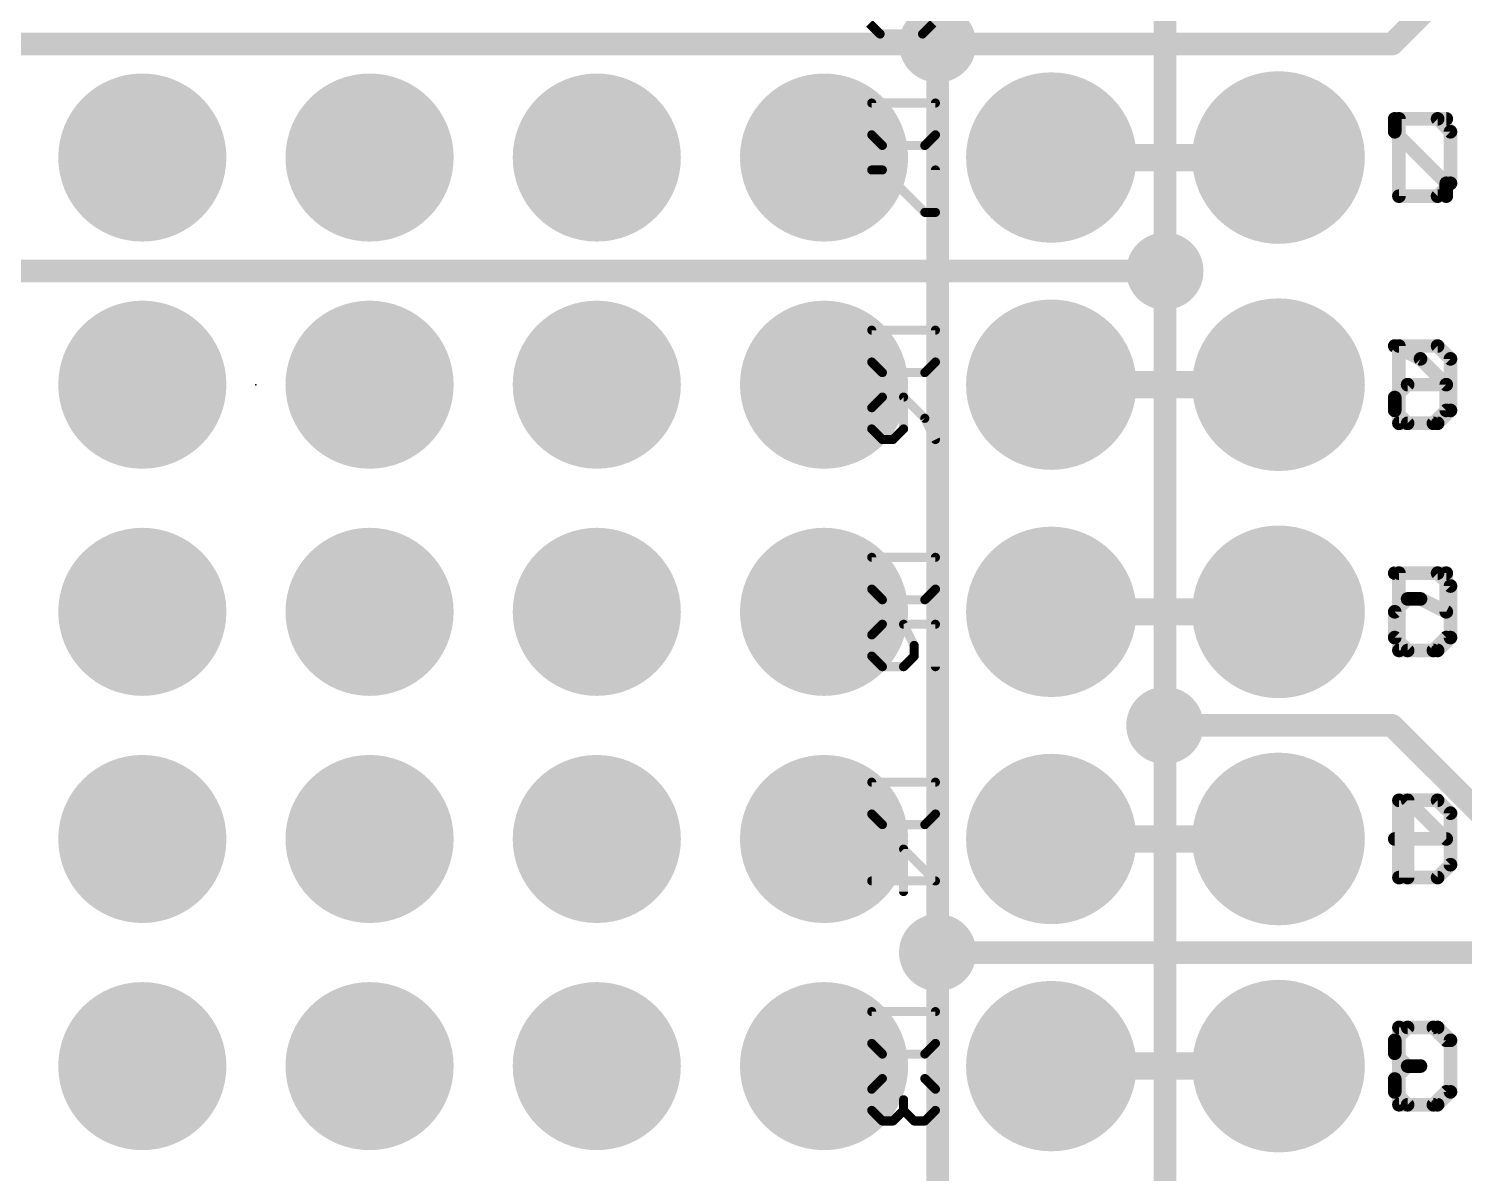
# Model space of a CAD drawing. Extents: x -32 to 75, y -23 to 37.
# Drawn here: x 19.05 to 35.1, y 10.23 to 23.03 of the extents above; entities that cross this region are included whole.
import ezdxf

# ---------------------------------------------------------------- set-up
doc = ezdxf.new("R2010")
doc.units = 0
for name, color, linetype in [('1', 12, 'CONTINUOUS'), ('16', 132, 'CONTINUOUS'), ('17', 110, 'CONTINUOUS'), ('18', 110, 'CONTINUOUS'), ('21', 41, 'CONTINUOUS'), ('22', 40, 'CONTINUOUS'), ('23', 53, 'CONTINUOUS'), ('51', 53, 'CONTINUOUS')]:
    doc.layers.add(name, color=color, linetype=linetype)

# ---------------------------------------------------------------- blocks, each defined once
blk = doc.blocks.new('ROUNDP')
at = {"const_width": 0.5}
blk.add_lwpolyline([(0, -0.25, 1), (0, 0.25, 1), (0, -0.25)], format="xyb", dxfattribs=at)
blk = doc.blocks.new('RECT')
blk.add_solid([(-0.5, -0.5), (0.5, -0.5), (-0.5, 0.5), (0.5, 0.5)])
blk = doc.blocks.new('ROUNDV')
at = {"const_width": 0.5}
blk.add_lwpolyline([(0, -0.25, 1), (0, 0.25, 1), (0, -0.25)], format="xyb", dxfattribs=at)

msp = doc.modelspace()

# ---------------------------------------------------------------- linework, layer by layer
at = {"layer": '1'}
for points, const_width in [([(36.06, 24.63), (34.29, 22.86)], 0.254), ([(29.21, 22.86), (8.14, 22.86)], 0.254), ([(34.29, 22.86), (29.21, 22.86)], 0.254), ([(30.48, 21.59), (33.02, 21.59)], 0.3048), ([(30.48, 21.59), (33.02, 21.59)], 0.3048), ([(7.62, 20.32), (31.75, 20.32)], 0.254), ([(30.48, 19.05), (33.02, 19.05)], 0.3048), ([(30.48, 19.05), (33.02, 19.05)], 0.3048), ([(30.48, 16.51), (33.02, 16.51)], 0.3048), ([(30.48, 16.51), (33.02, 16.51)], 0.3048), ([(34.29, 15.24), (31.75, 15.24)], 0.254), ([(36.6, 12.93), (34.29, 15.24)], 0.254), ([(30.48, 13.97), (33.02, 13.97)], 0.3048), ([(30.48, 13.97), (33.02, 13.97)], 0.3048), ([(35.56, 12.7), (29.21, 12.7)], 0.254), ([(30.48, 11.43), (33.02, 11.43)], 0.3048), ([(30.48, 11.43), (33.02, 11.43)], 0.3048)]:
    msp.add_lwpolyline(points, dxfattribs=dict(at, const_width=const_width))
for points, const_width in [([(29.21, 22.9235, 1), (29.21, 22.7965)], 0.127), ([(29.21, 22.7965, 1), (29.21, 22.9235)], 0.127), ([(34.2451, 22.9049, 1), (34.3349, 22.8151)], 0.127), ([(34.29, 22.7965, 1), (34.29, 22.9235)], 0.127), ([(30.48, 21.6662, 1), (30.48, 21.5138)], 0.1524), ([(30.48, 21.6662, 1), (30.48, 21.5138)], 0.1524), ([(33.02, 21.5138, 1), (33.02, 21.6662)], 0.1524), ([(33.02, 21.5138, 1), (33.02, 21.6662)], 0.1524), ([(31.75, 20.2565, 1), (31.75, 20.3835)], 0.127), ([(30.48, 19.1262, 1), (30.48, 18.9738)], 0.1524), ([(30.48, 19.1262, 1), (30.48, 18.9738)], 0.1524), ([(33.02, 18.9738, 1), (33.02, 19.1262)], 0.1524), ([(33.02, 18.9738, 1), (33.02, 19.1262)], 0.1524), ([(30.48, 16.5862, 1), (30.48, 16.4338)], 0.1524), ([(30.48, 16.5862, 1), (30.48, 16.4338)], 0.1524), ([(33.02, 16.4338, 1), (33.02, 16.5862)], 0.1524), ([(33.02, 16.4338, 1), (33.02, 16.5862)], 0.1524), ([(31.75, 15.3035, 1), (31.75, 15.1765)], 0.127), ([(34.3349, 15.2849, 1), (34.2451, 15.1951)], 0.127), ([(34.29, 15.1765, 1), (34.29, 15.3035)], 0.127), ([(30.48, 14.0462, 1), (30.48, 13.8938)], 0.1524), ([(30.48, 14.0462, 1), (30.48, 13.8938)], 0.1524), ([(33.02, 13.8938, 1), (33.02, 14.0462)], 0.1524), ([(33.02, 13.8938, 1), (33.02, 14.0462)], 0.1524), ([(29.21, 12.7635, 1), (29.21, 12.6365)], 0.127), ([(30.48, 11.5062, 1), (30.48, 11.3538)], 0.1524), ([(30.48, 11.5062, 1), (30.48, 11.3538)], 0.1524), ([(33.02, 11.3538, 1), (33.02, 11.5062)], 0.1524), ([(33.02, 11.3538, 1), (33.02, 11.5062)], 0.1524)]:
    msp.add_lwpolyline(points, format="xyb", dxfattribs=dict(at, const_width=const_width))
at = {"layer": '16'}
for points, const_width in [([(29.21, 31.75), (29.21, 22.86)], 0.2032), ([(31.75, 20.32), (31.75, 25.4)], 0.254), ([(29.21, 22.86), (29.21, 12.7)], 0.2032), ([(31.75, 15.24), (31.75, 20.32)], 0.2032), ([(31.75, 6.35), (31.75, 15.24)], 0.2032), ([(29.21, 12.7), (29.21, 5.08)], 0.2032)]:
    msp.add_lwpolyline(points, dxfattribs=dict(at, const_width=const_width))
for points, const_width in [([(29.2608, 22.86, 1), (29.1592, 22.86)], 0.1016), ([(29.1592, 22.86, 1), (29.2608, 22.86)], 0.1016), ([(31.6865, 20.32, 1), (31.8135, 20.32)], 0.127), ([(31.8008, 20.32, 1), (31.6992, 20.32)], 0.1016), ([(31.8008, 15.24, 1), (31.6992, 15.24)], 0.1016), ([(31.6992, 15.24, 1), (31.8008, 15.24)], 0.1016), ([(29.2608, 12.7, 1), (29.1592, 12.7)], 0.1016), ([(29.1592, 12.7, 1), (29.2608, 12.7)], 0.1016)]:
    msp.add_lwpolyline(points, format="xyb", dxfattribs=dict(at, const_width=const_width))
at = {"layer": '21'}
for points, const_width in [([(31.75, 35.56), (31.75, 2.54)], 0.2032), ([(29.21, 33.02), (29.21, 2.54)], 0.254), ([(31.75, 2.54), (31.75, 33.02)], 0.254), ([(34.3662, 22.0225), (34.3662, 21.1582)], 0.1524), ([(34.7984, 22.0225), (34.3662, 22.0225)], 0.1524), ([(34.9424, 21.8785), (34.7984, 22.0225)], 0.1524), ([(34.9424, 21.3023), (34.9424, 21.8785)], 0.1524), ([(34.7984, 21.1582), (34.9424, 21.3023)], 0.1524), ([(34.3662, 21.1582), (34.7984, 21.1582)], 0.1524), ([(34.3662, 19.4825), (34.3662, 18.6182)], 0.1524), ([(34.7984, 19.4825), (34.3662, 19.4825)], 0.1524), ([(34.9424, 19.3385), (34.7984, 19.4825)], 0.1524), ([(34.9424, 18.7623), (34.9424, 19.3385)], 0.1524), ([(34.7984, 18.6182), (34.9424, 18.7623)], 0.1524), ([(34.3662, 18.6182), (34.7984, 18.6182)], 0.1524), ([(34.3662, 16.9425), (34.3662, 16.0782)], 0.1524), ([(34.7984, 16.9425), (34.3662, 16.9425)], 0.1524), ([(34.9424, 16.7985), (34.7984, 16.9425)], 0.1524), ([(34.9424, 16.2223), (34.9424, 16.7985)], 0.1524), ([(34.7984, 16.0782), (34.9424, 16.2223)], 0.1524), ([(34.3662, 16.0782), (34.7984, 16.0782)], 0.1524), ([(34.3662, 14.4025), (34.3662, 13.5382)], 0.1524), ([(34.7984, 14.4025), (34.3662, 14.4025)], 0.1524), ([(34.9424, 14.2585), (34.7984, 14.4025)], 0.1524), ([(34.9424, 13.6823), (34.9424, 14.2585)], 0.1524), ([(34.7984, 13.5382), (34.9424, 13.6823)], 0.1524), ([(34.3662, 13.5382), (34.7984, 13.5382)], 0.1524), ([(34.3662, 11.8625), (34.3662, 10.9982)], 0.1524), ([(34.7984, 11.8625), (34.3662, 11.8625)], 0.1524), ([(34.9424, 11.7185), (34.7984, 11.8625)], 0.1524), ([(34.9424, 11.1423), (34.9424, 11.7185)], 0.1524), ([(34.3662, 10.9982), (34.7984, 10.9982)], 0.1524), ([(34.7984, 10.9982), (34.9424, 11.1423)], 0.1524)]:
    msp.add_lwpolyline(points, dxfattribs=dict(at, const_width=const_width))
at = {"layer": '21', "const_width": 0.0762}
for points in [[(34.4043, 22.0225, 1), (34.3281, 22.0225)], [(34.3662, 22.0606, 1), (34.3662, 21.9844)], [(34.8253, 22.0495, 1), (34.7714, 21.9956)], [(34.7984, 21.9844, 1), (34.7984, 22.0606)], [(34.9805, 21.8785, 1), (34.9043, 21.8785)], [(34.9155, 21.8515, 1), (34.9694, 21.9054)], [(34.9694, 21.2753, 1), (34.9155, 21.3292)], [(34.3662, 21.1963, 1), (34.3662, 21.1201)], [(34.3281, 21.1582, 1), (34.4043, 21.1582)], [(34.7714, 21.1851, 1), (34.8253, 21.1313)], [(34.7984, 21.1201, 1), (34.7984, 21.1963)], [(34.9043, 21.3023, 1), (34.9805, 21.3023)], [(34.4043, 19.4825, 1), (34.3281, 19.4825)], [(34.3662, 19.5206, 1), (34.3662, 19.4444)], [(34.8253, 19.5095, 1), (34.7714, 19.4556)], [(34.7984, 19.4444, 1), (34.7984, 19.5206)], [(34.9805, 19.3385, 1), (34.9043, 19.3385)], [(34.9155, 19.3115, 1), (34.9694, 19.3654)], [(34.9043, 18.7623, 1), (34.9805, 18.7623)], [(34.9694, 18.7353, 1), (34.9155, 18.7892)], [(34.3662, 18.6563, 1), (34.3662, 18.5801)], [(34.3281, 18.6182, 1), (34.4043, 18.6182)], [(34.7714, 18.6451, 1), (34.8253, 18.5913)], [(34.7984, 18.5801, 1), (34.7984, 18.6563)], [(34.4043, 16.9425, 1), (34.3281, 16.9425)], [(34.3662, 16.9806, 1), (34.3662, 16.9044)], [(34.8253, 16.9695, 1), (34.7714, 16.9156)], [(34.7984, 16.9044, 1), (34.7984, 16.9806)], [(34.9805, 16.7985, 1), (34.9043, 16.7985)], [(34.9155, 16.7715, 1), (34.9694, 16.8254)], [(34.9043, 16.2223, 1), (34.9805, 16.2223)], [(34.9694, 16.1953, 1), (34.9155, 16.2492)], [(34.3662, 16.1163, 1), (34.3662, 16.0401)], [(34.3281, 16.0782, 1), (34.4043, 16.0782)], [(34.7714, 16.1051, 1), (34.8253, 16.0513)], [(34.7984, 16.0401, 1), (34.7984, 16.1163)], [(34.4043, 14.4025, 1), (34.3281, 14.4025)], [(34.3662, 14.4406, 1), (34.3662, 14.3644)], [(34.8253, 14.4295, 1), (34.7714, 14.3756)], [(34.7984, 14.3644, 1), (34.7984, 14.4406)], [(34.9805, 14.2585, 1), (34.9043, 14.2585)], [(34.9155, 14.2315, 1), (34.9694, 14.2854)], [(34.9043, 13.6823, 1), (34.9805, 13.6823)], [(34.9694, 13.6553, 1), (34.9155, 13.7092)], [(34.3662, 13.5763, 1), (34.3662, 13.5001)], [(34.3281, 13.5382, 1), (34.4043, 13.5382)], [(34.7714, 13.5651, 1), (34.8253, 13.5113)], [(34.7984, 13.5001, 1), (34.7984, 13.5763)], [(34.4043, 11.8625, 1), (34.3281, 11.8625)], [(34.3662, 11.9006, 1), (34.3662, 11.8244)], [(34.8253, 11.8895, 1), (34.7714, 11.8356)], [(34.7984, 11.8244, 1), (34.7984, 11.9006)], [(34.9805, 11.7185, 1), (34.9043, 11.7185)], [(34.9155, 11.6915, 1), (34.9694, 11.7454)], [(34.3662, 11.0363, 1), (34.3662, 10.9601)], [(34.7984, 10.9601, 1), (34.7984, 11.0363)], [(34.9043, 11.1423, 1), (34.9805, 11.1423)], [(34.9694, 11.1153, 1), (34.9155, 11.1692)], [(34.3281, 10.9982, 1), (34.4043, 10.9982)], [(34.7714, 11.0251, 1), (34.8253, 10.9713)]]:
    msp.add_lwpolyline(points, format="xyb", dxfattribs=at)
at = {"layer": '22'}
for points, const_width in [([(31.75, 2.54), (31.75, 33.02)], 0.254), ([(29.21, 31.75), (29.21, 2.54)], 0.254), ([(34.8953, 22.0225), (34.3191, 22.0225)], 0.1524), ([(34.3191, 22.0225), (34.3191, 21.8785)], 0.1524), ([(34.3191, 21.8785), (34.8953, 21.3023)], 0.1524), ([(34.8953, 21.3023), (34.8953, 21.1582)], 0.1524), ([(34.3191, 19.4825), (34.6072, 19.3385)], 0.1524), ([(34.6072, 19.3385), (34.8953, 19.0504)], 0.1524), ([(34.3191, 18.9063), (34.4631, 19.0504)], 0.1524), ([(34.4631, 19.0504), (34.8953, 19.0504)], 0.1524), ([(34.8953, 19.0504), (34.8953, 18.7623)], 0.1524), ([(34.3191, 18.7623), (34.3191, 18.9063)], 0.1524), ([(34.4631, 18.6182), (34.3191, 18.7623)], 0.1524), ([(34.8953, 18.7623), (34.7513, 18.6182)], 0.1524), ([(34.7513, 18.6182), (34.4631, 18.6182)], 0.1524), ([(34.3191, 16.9425), (34.8953, 16.9425)], 0.1524), ([(34.8953, 16.9425), (34.8953, 16.5104)], 0.1524), ([(34.4631, 16.6544), (34.3191, 16.5104)], 0.1524), ([(34.6072, 16.6544), (34.4631, 16.6544)], 0.1524), ([(34.8953, 16.5104), (34.6072, 16.6544)], 0.1524), ([(34.3191, 16.5104), (34.3191, 16.2223)], 0.1524), ([(34.3191, 16.2223), (34.4631, 16.0782)], 0.1524), ([(34.7513, 16.0782), (34.8953, 16.2223)], 0.1524), ([(34.4631, 16.0782), (34.7513, 16.0782)], 0.1524), ([(34.4631, 13.5382), (34.4631, 14.4025)], 0.1524), ([(34.4631, 14.4025), (34.8953, 13.9704)], 0.1524), ([(34.8953, 13.9704), (34.3191, 13.9704)], 0.1524), ([(34.4631, 11.8625), (34.3191, 11.7185)], 0.1524), ([(34.7513, 11.8625), (34.4631, 11.8625)], 0.1524), ([(34.8953, 11.7185), (34.7513, 11.8625)], 0.1524), ([(34.3191, 11.7185), (34.3191, 11.5744)], 0.1524), ([(34.3191, 11.5744), (34.4631, 11.4304)], 0.1524), ([(34.4631, 11.4304), (34.3191, 11.2863)], 0.1524), ([(34.4631, 11.4304), (34.6072, 11.4304)], 0.1524), ([(34.3191, 11.2863), (34.3191, 11.1423)], 0.1524), ([(34.3191, 11.1423), (34.4631, 10.9982)], 0.1524), ([(34.4631, 10.9982), (34.7513, 10.9982)], 0.1524), ([(34.7513, 10.9982), (34.8953, 11.1423)], 0.1524)]:
    msp.add_lwpolyline(points, dxfattribs=dict(at, const_width=const_width))
at = {"layer": '22', "const_width": 0.0762}
for points in [[(34.3191, 22.0606, 1), (34.3191, 21.9844)], [(34.3572, 22.0225, 1), (34.281, 22.0225)], [(34.8953, 21.9844, 1), (34.8953, 22.0606)], [(34.346, 21.9054, 1), (34.2922, 21.8515)], [(34.281, 21.8785, 1), (34.3572, 21.8785)], [(34.9334, 21.3023, 1), (34.8572, 21.3023)], [(34.8684, 21.2753, 1), (34.9223, 21.3292)], [(34.8572, 21.1582, 1), (34.9334, 21.1582)], [(34.3361, 19.5166, 1), (34.3021, 19.4485)], [(34.6341, 19.3654, 1), (34.5803, 19.3115)], [(34.5902, 19.3044, 1), (34.6242, 19.3726)], [(34.4631, 19.0885, 1), (34.4631, 19.0123)], [(34.4901, 19.0234, 1), (34.4362, 19.0773)], [(34.9334, 19.0504, 1), (34.8572, 19.0504)], [(34.8684, 19.0234, 1), (34.9223, 19.0773)], [(34.8953, 19.0123, 1), (34.8953, 19.0885)], [(34.3572, 18.9063, 1), (34.281, 18.9063)], [(34.2922, 18.9333, 1), (34.346, 18.8794)], [(34.346, 18.7892, 1), (34.2922, 18.7353)], [(34.281, 18.7623, 1), (34.3572, 18.7623)], [(34.8572, 18.7623, 1), (34.9334, 18.7623)], [(34.9223, 18.7353, 1), (34.8684, 18.7892)], [(34.4631, 18.6563, 1), (34.4631, 18.5801)], [(34.4362, 18.5913, 1), (34.4901, 18.6451)], [(34.7243, 18.6451, 1), (34.7782, 18.5913)], [(34.7513, 18.5801, 1), (34.7513, 18.6563)], [(34.3191, 16.9806, 1), (34.3191, 16.9044)], [(34.9334, 16.9425, 1), (34.8572, 16.9425)], [(34.8953, 16.9044, 1), (34.8953, 16.9806)], [(34.4631, 16.6925, 1), (34.4631, 16.6163)], [(34.4901, 16.6275, 1), (34.4362, 16.6814)], [(34.6242, 16.6885, 1), (34.5902, 16.6203)], [(34.6072, 16.6163, 1), (34.6072, 16.6925)], [(34.3572, 16.5104, 1), (34.281, 16.5104)], [(34.2922, 16.5373, 1), (34.346, 16.4834)], [(34.8572, 16.5104, 1), (34.9334, 16.5104)], [(34.8783, 16.4763, 1), (34.9124, 16.5444)], [(34.346, 16.2492, 1), (34.2922, 16.1953)], [(34.281, 16.2223, 1), (34.3572, 16.2223)], [(34.9223, 16.1953, 1), (34.8684, 16.2492)], [(34.4631, 16.1163, 1), (34.4631, 16.0401)], [(34.4362, 16.0513, 1), (34.4901, 16.1051)], [(34.7243, 16.1051, 1), (34.7782, 16.0513)], [(34.7513, 16.0401, 1), (34.7513, 16.1163)], [(34.4901, 14.4295, 1), (34.4362, 14.3756)], [(34.5012, 14.4025, 1), (34.425, 14.4025)], [(34.3191, 14.0085, 1), (34.3191, 13.9323)], [(34.8684, 13.9434, 1), (34.9223, 13.9973)], [(34.8953, 13.9323, 1), (34.8953, 14.0085)], [(34.425, 13.5382, 1), (34.5012, 13.5382)], [(34.4631, 11.9006, 1), (34.4631, 11.8244)], [(34.4901, 11.8356, 1), (34.4362, 11.8895)], [(34.7782, 11.8895, 1), (34.7243, 11.8356)], [(34.7513, 11.8244, 1), (34.7513, 11.9006)], [(34.3572, 11.7185, 1), (34.281, 11.7185)], [(34.2922, 11.7454, 1), (34.346, 11.6915)], [(34.8684, 11.6915, 1), (34.9223, 11.7454)], [(34.346, 11.6014, 1), (34.2922, 11.5475)], [(34.281, 11.5744, 1), (34.3572, 11.5744)], [(34.4631, 11.4685, 1), (34.4631, 11.3923)], [(34.4901, 11.4034, 1), (34.4362, 11.4573)], [(34.4362, 11.4034, 1), (34.4901, 11.4573)], [(34.6072, 11.3923, 1), (34.6072, 11.4685)], [(34.3572, 11.2863, 1), (34.281, 11.2863)], [(34.2922, 11.3133, 1), (34.346, 11.2594)], [(34.346, 11.1692, 1), (34.2922, 11.1153)], [(34.281, 11.1423, 1), (34.3572, 11.1423)], [(34.4631, 11.0363, 1), (34.4631, 10.9601)], [(34.7513, 10.9601, 1), (34.7513, 11.0363)], [(34.9223, 11.1153, 1), (34.8684, 11.1692)], [(34.4362, 10.9713, 1), (34.4901, 11.0251)], [(34.7243, 11.0251, 1), (34.7782, 10.9713)]]:
    msp.add_lwpolyline(points, format="xyb", dxfattribs=at)
at = {"layer": '23'}
msp.add_point((21.59, 19.05), dxfattribs=at)
at = {"layer": '51', "const_width": 0.1016}
for points in [[(28.448, 23.0901), (28.5666, 22.9714)], [(29.0412, 22.9714), (29.1598, 23.0901)], [(28.5666, 22.9714), (29.0412, 22.9714)], [(29.1852, 22.1996), (28.4734, 22.1996)], [(28.4734, 22.1996), (28.4734, 21.8437)], [(29.1852, 21.8437), (29.1852, 22.1996)], [(28.4734, 21.8437), (28.592, 21.7251)], [(29.0666, 21.7251), (29.1852, 21.8437)], [(28.592, 21.7251), (29.0666, 21.7251)], [(28.592, 21.4512), (28.4734, 21.4512)], [(29.0666, 20.9766), (28.592, 21.4512)], [(29.1852, 21.4512), (29.1852, 20.9766)], [(29.1852, 20.9766), (29.0666, 20.9766)], [(29.1852, 19.6596), (28.4734, 19.6596)], [(28.4734, 19.6596), (28.4734, 19.3037)], [(29.1852, 19.3037), (29.1852, 19.6596)], [(28.4734, 19.3037), (28.592, 19.1851)], [(29.0666, 19.1851), (29.1852, 19.3037)], [(28.592, 19.1851), (29.0666, 19.1851)], [(28.592, 18.9112), (28.4734, 18.7926)], [(28.8293, 18.9112), (28.592, 18.9112)], [(29.0666, 18.6739), (28.8293, 18.9112)], [(28.8293, 18.5553), (28.8293, 18.9112)], [(28.4734, 18.7926), (28.4734, 18.5553)], [(29.1852, 18.4366), (29.0666, 18.6739)], [(28.4734, 18.5553), (28.592, 18.4366)], [(28.592, 18.4366), (28.7107, 18.4366)], [(28.7107, 18.4366), (28.8293, 18.5553)], [(29.1852, 17.1196), (28.4734, 17.1196)], [(28.4734, 17.1196), (28.4734, 16.7637)], [(29.1852, 16.7637), (29.1852, 17.1196)], [(28.4734, 16.7637), (28.592, 16.6451)], [(28.592, 16.6451), (29.0666, 16.6451)], [(29.0666, 16.6451), (29.1852, 16.7637)], [(28.4734, 16.2525), (28.592, 16.3712)], [(29.1852, 16.3712), (28.8293, 16.3712)], [(28.8293, 16.3712), (28.9479, 16.1339)], [(29.1852, 15.8966), (29.1852, 16.3712)], [(28.4734, 16.0153), (28.4734, 16.2525)], [(28.592, 15.8966), (28.4734, 16.0153)], [(28.9479, 16.0153), (28.8293, 15.8966)], [(28.9479, 16.1339), (28.9479, 16.0153)], [(28.8293, 15.8966), (28.592, 15.8966)], [(29.1852, 14.605), (28.4734, 14.605)], [(28.4734, 14.605), (28.4734, 14.2491)], [(29.1852, 14.2491), (29.1852, 14.605)], [(28.4734, 14.2491), (28.592, 14.1305)], [(29.0666, 14.1305), (29.1852, 14.2491)], [(28.592, 14.1305), (29.0666, 14.1305)], [(29.1852, 13.5007), (28.8293, 13.8566)], [(28.8293, 13.8566), (28.8293, 13.382)], [(28.4734, 13.5007), (29.1852, 13.5007)], [(29.1852, 12.0396), (28.4734, 12.0396)], [(28.4734, 12.0396), (28.4734, 11.6837)], [(29.1852, 11.6837), (29.1852, 12.0396)], [(28.4734, 11.6837), (28.592, 11.5651)], [(29.0666, 11.5651), (29.1852, 11.6837)], [(28.592, 11.5651), (29.0666, 11.5651)], [(28.4734, 11.1726), (28.592, 11.2912)], [(29.0666, 11.2912), (29.1852, 11.1726)], [(28.4734, 10.9353), (28.4734, 11.1726)], [(28.8293, 10.9353), (28.8293, 11.0539)], [(29.1852, 11.1726), (29.1852, 10.9353)], [(28.592, 10.8166), (28.4734, 10.9353)], [(28.8293, 10.9353), (28.7107, 10.8166)], [(28.9479, 10.8166), (28.8293, 10.9353)], [(29.1852, 10.9353), (29.0666, 10.8166)], [(28.7107, 10.8166), (28.592, 10.8166)], [(29.0666, 10.8166), (28.9479, 10.8166)]]:
    msp.add_lwpolyline(points, dxfattribs=at)
at = {"layer": '51', "const_width": 0.0508}
for points in [[(28.5666, 22.9968, 1), (28.5666, 22.946)], [(28.5487, 22.9535, 1), (28.5846, 22.9894)], [(29.0232, 22.9894, 1), (29.0591, 22.9535)], [(29.0412, 22.946, 1), (29.0412, 22.9968)], [(28.4734, 22.225, 1), (28.4734, 22.1742)], [(28.4988, 22.1996, 1), (28.448, 22.1996)], [(29.2106, 22.1996, 1), (29.1598, 22.1996)], [(29.1852, 22.1742, 1), (29.1852, 22.225)], [(28.4914, 21.8617, 1), (28.4554, 21.8257)], [(28.448, 21.8437, 1), (28.4988, 21.8437)], [(29.1598, 21.8437, 1), (29.2106, 21.8437)], [(29.2032, 21.8257, 1), (29.1672, 21.8617)], [(28.592, 21.7505, 1), (28.592, 21.6997)], [(28.5741, 21.7071, 1), (28.61, 21.743)], [(29.0486, 21.743, 1), (29.0845, 21.7071)], [(29.0666, 21.6997, 1), (29.0666, 21.7505)], [(28.4734, 21.4766, 1), (28.4734, 21.4258)], [(28.61, 21.4691, 1), (28.5741, 21.4332)], [(28.592, 21.4258, 1), (28.592, 21.4766)], [(29.2106, 21.4512, 1), (29.1598, 21.4512)], [(29.0666, 21.002, 1), (29.0666, 20.9512)], [(29.1852, 20.9512, 1), (29.1852, 21.002)], [(29.0486, 20.9587, 1), (29.0845, 20.9946)], [(29.1598, 20.9766, 1), (29.2106, 20.9766)], [(28.4734, 19.685, 1), (28.4734, 19.6342)], [(28.4988, 19.6596, 1), (28.448, 19.6596)], [(29.2106, 19.6596, 1), (29.1598, 19.6596)], [(29.1852, 19.6342, 1), (29.1852, 19.685)], [(28.4914, 19.3217, 1), (28.4554, 19.2857)], [(28.448, 19.3037, 1), (28.4988, 19.3037)], [(29.1598, 19.3037, 1), (29.2106, 19.3037)], [(29.2032, 19.2857, 1), (29.1672, 19.3217)], [(28.592, 19.2105, 1), (28.592, 19.1597)], [(28.5741, 19.1671, 1), (28.61, 19.203)], [(29.0486, 19.203, 1), (29.0845, 19.1671)], [(29.0666, 19.1597, 1), (29.0666, 19.2105)], [(28.592, 18.9366, 1), (28.592, 18.8858)], [(28.61, 18.8932, 1), (28.5741, 18.9291)], [(28.8473, 18.9291, 1), (28.8113, 18.8932)], [(28.8547, 18.9112, 1), (28.8039, 18.9112)], [(28.8293, 18.8858, 1), (28.8293, 18.9366)], [(28.4988, 18.7926, 1), (28.448, 18.7926)], [(28.4554, 18.8105, 1), (28.4914, 18.7746)], [(29.0893, 18.6853, 1), (29.0439, 18.6626)], [(29.0486, 18.656, 1), (29.0845, 18.6919)], [(28.4914, 18.5732, 1), (28.4554, 18.5373)], [(28.448, 18.5553, 1), (28.4988, 18.5553)], [(28.592, 18.462, 1), (28.592, 18.4112)], [(28.5741, 18.4187, 1), (28.61, 18.4546)], [(28.6927, 18.4546, 1), (28.7286, 18.4187)], [(28.7107, 18.4112, 1), (28.7107, 18.462)], [(28.8039, 18.5553, 1), (28.8547, 18.5553)], [(28.8473, 18.5373, 1), (28.8113, 18.5732)], [(29.1625, 18.4253, 1), (29.2079, 18.448)], [(28.4734, 17.145, 1), (28.4734, 17.0942)], [(28.4988, 17.1196, 1), (28.448, 17.1196)], [(29.2106, 17.1196, 1), (29.1598, 17.1196)], [(29.1852, 17.0942, 1), (29.1852, 17.145)], [(28.4914, 16.7817, 1), (28.4554, 16.7457)], [(28.448, 16.7637, 1), (28.4988, 16.7637)], [(28.592, 16.6705, 1), (28.592, 16.6197)], [(29.0666, 16.6197, 1), (29.0666, 16.6705)], [(29.1598, 16.7637, 1), (29.2106, 16.7637)], [(29.2032, 16.7457, 1), (29.1672, 16.7817)], [(28.5741, 16.6271, 1), (28.61, 16.663)], [(29.0486, 16.663, 1), (29.0845, 16.6271)], [(28.61, 16.3532, 1), (28.5741, 16.3891)], [(28.8293, 16.3966, 1), (28.8293, 16.3458)], [(28.852, 16.3825, 1), (28.8066, 16.3598)], [(29.2106, 16.3712, 1), (29.1598, 16.3712)], [(29.1852, 16.3458, 1), (29.1852, 16.3966)], [(28.4988, 16.2525, 1), (28.448, 16.2525)], [(28.4554, 16.2705, 1), (28.4914, 16.2346)], [(28.4914, 16.0332, 1), (28.4554, 15.9973)], [(28.9733, 16.1339, 1), (28.9225, 16.1339)], [(28.9252, 16.1226, 1), (28.9707, 16.1453)], [(28.9659, 15.9973, 1), (28.93, 16.0332)], [(28.448, 16.0153, 1), (28.4988, 16.0153)], [(28.592, 15.922, 1), (28.592, 15.8712)], [(28.5741, 15.8787, 1), (28.61, 15.9146)], [(28.8113, 15.9146, 1), (28.8473, 15.8787)], [(28.8293, 15.8712, 1), (28.8293, 15.922)], [(28.9225, 16.0153, 1), (28.9733, 16.0153)], [(29.1598, 15.8966, 1), (29.2106, 15.8966)], [(28.4734, 14.6304, 1), (28.4734, 14.5796)], [(28.4988, 14.605, 1), (28.448, 14.605)], [(29.2106, 14.605, 1), (29.1598, 14.605)], [(29.1852, 14.5796, 1), (29.1852, 14.6304)], [(28.4914, 14.2671, 1), (28.4554, 14.2311)], [(29.2032, 14.2311, 1), (29.1672, 14.2671)], [(28.448, 14.2491, 1), (28.4988, 14.2491)], [(28.592, 14.1559, 1), (28.592, 14.1051)], [(28.5741, 14.1125, 1), (28.61, 14.1484)], [(29.0486, 14.1484, 1), (29.0845, 14.1125)], [(29.0666, 14.1051, 1), (29.0666, 14.1559)], [(29.1598, 14.2491, 1), (29.2106, 14.2491)], [(28.8473, 13.8745, 1), (28.8113, 13.8386)], [(28.8547, 13.8566, 1), (28.8039, 13.8566)], [(28.4734, 13.5261, 1), (28.4734, 13.4753)], [(29.1672, 13.4827, 1), (29.2032, 13.5186)], [(29.1852, 13.4753, 1), (29.1852, 13.5261)], [(28.8039, 13.382, 1), (28.8547, 13.382)], [(28.4734, 12.065, 1), (28.4734, 12.0142)], [(28.4988, 12.0396, 1), (28.448, 12.0396)], [(29.2106, 12.0396, 1), (29.1598, 12.0396)], [(29.1852, 12.0142, 1), (29.1852, 12.065)], [(28.4914, 11.7017, 1), (28.4554, 11.6657)], [(29.2032, 11.6657, 1), (29.1672, 11.7017)], [(28.448, 11.6837, 1), (28.4988, 11.6837)], [(28.592, 11.5905, 1), (28.592, 11.5397)], [(28.5741, 11.5471, 1), (28.61, 11.583)], [(29.0486, 11.583, 1), (29.0845, 11.5471)], [(29.0666, 11.5397, 1), (29.0666, 11.5905)], [(29.1598, 11.6837, 1), (29.2106, 11.6837)], [(28.61, 11.2732, 1), (28.5741, 11.3091)], [(29.0845, 11.3091, 1), (29.0486, 11.2732)], [(28.4988, 11.1726, 1), (28.448, 11.1726)], [(28.4554, 11.1905, 1), (28.4914, 11.1546)], [(28.8547, 11.0539, 1), (28.8039, 11.0539)], [(29.2106, 11.1726, 1), (29.1598, 11.1726)], [(29.1672, 11.1546, 1), (29.2032, 11.1905)], [(28.4914, 10.9532, 1), (28.4554, 10.9173)], [(28.448, 10.9353, 1), (28.4988, 10.9353)], [(28.8473, 10.9532, 1), (28.8113, 10.9173)], [(28.8039, 10.9353, 1), (28.8547, 10.9353)], [(28.8473, 10.9173, 1), (28.8113, 10.9532)], [(29.1598, 10.9353, 1), (29.2106, 10.9353)], [(29.2032, 10.9173, 1), (29.1672, 10.9532)], [(28.592, 10.842, 1), (28.592, 10.7912)], [(28.5741, 10.7987, 1), (28.61, 10.8346)], [(28.6927, 10.8346, 1), (28.7286, 10.7987)], [(28.7107, 10.7912, 1), (28.7107, 10.842)], [(28.9479, 10.842, 1), (28.9479, 10.7912)], [(28.93, 10.7987, 1), (28.9659, 10.8346)], [(29.0486, 10.8346, 1), (29.0845, 10.7987)], [(29.0666, 10.7912, 1), (29.0666, 10.842)]]:
    msp.add_lwpolyline(points, format="xyb", dxfattribs=at)

# ---------------------------------------------------------------- block references
at = {"layer": '17'}
for p, xscale, yscale, rotation in [((20.32, 21.59), 1.8796, 1.8796, 180), ((20.32, 21.59), 1.8796, 1.8796, 180), ((22.86, 21.59), 1.8796, 1.8796, 180), ((22.86, 21.59), 1.8796, 1.8796, 180), ((25.4, 21.59), 1.8796, 1.8796, 180), ((25.4, 21.59), 1.8796, 1.8796, 180), ((27.94, 21.59), 1.8796, 1.8796, 180), ((27.94, 21.59), 1.8796, 1.8796, 180), ((33.02, 21.59), 1.9304, 1.9304, 0.1), ((33.02, 21.59), 1.9304, 1.9304, 0.1), ((20.32, 19.05), 1.8796, 1.8796, 180), ((20.32, 19.05), 1.8796, 1.8796, 180), ((22.86, 19.05), 1.8796, 1.8796, 180), ((22.86, 19.05), 1.8796, 1.8796, 180), ((25.4, 19.05), 1.8796, 1.8796, 180), ((25.4, 19.05), 1.8796, 1.8796, 180), ((27.94, 19.05), 1.8796, 1.8796, 180), ((27.94, 19.05), 1.8796, 1.8796, 180), ((33.02, 19.05), 1.9304, 1.9304, 0.1), ((33.02, 19.05), 1.9304, 1.9304, 0.1), ((20.32, 16.51), 1.8796, 1.8796, 180), ((20.32, 16.51), 1.8796, 1.8796, 180), ((22.86, 16.51), 1.8796, 1.8796, 180), ((22.86, 16.51), 1.8796, 1.8796, 180), ((25.4, 16.51), 1.8796, 1.8796, 180), ((25.4, 16.51), 1.8796, 1.8796, 180), ((27.94, 16.51), 1.8796, 1.8796, 180), ((27.94, 16.51), 1.8796, 1.8796, 180), ((33.02, 16.51), 1.9304, 1.9304, 0.1), ((33.02, 16.51), 1.9304, 1.9304, 0.1), ((33.02, 13.97), 1.9304, 1.9304, 0.1), ((33.02, 13.97), 1.9304, 1.9304, 0.1), ((20.32, 13.97), 1.8796, 1.8796, 180), ((20.32, 13.97), 1.8796, 1.8796, 180), ((22.86, 13.97), 1.8796, 1.8796, 180), ((22.86, 13.97), 1.8796, 1.8796, 180), ((25.4, 13.97), 1.8796, 1.8796, 180), ((25.4, 13.97), 1.8796, 1.8796, 180), ((27.94, 13.97), 1.8796, 1.8796, 180), ((27.94, 13.97), 1.8796, 1.8796, 180), ((20.32, 11.43), 1.8796, 1.8796, 180), ((20.32, 11.43), 1.8796, 1.8796, 180), ((22.86, 11.43), 1.8796, 1.8796, 180), ((22.86, 11.43), 1.8796, 1.8796, 180), ((25.4, 11.43), 1.8796, 1.8796, 180), ((25.4, 11.43), 1.8796, 1.8796, 180), ((27.94, 11.43), 1.8796, 1.8796, 180), ((27.94, 11.43), 1.8796, 1.8796, 180), ((33.02, 11.43), 1.9304, 1.9304, 0.1), ((33.02, 11.43), 1.9304, 1.9304, 0.1)]:
    msp.add_blockref('ROUNDP', p, dxfattribs=dict(at, xscale=xscale, yscale=yscale, rotation=rotation))
at = {"layer": '17', "xscale": 1.905, "yscale": 1.905}
for p in [(30.48, 21.59), (30.48, 21.59), (30.48, 19.05), (30.48, 19.05), (30.48, 16.51), (30.48, 16.51), (30.48, 13.97), (30.48, 13.97), (30.48, 11.43), (30.48, 11.43)]:
    msp.add_blockref('ROUNDP', p, dxfattribs=at)
at = {"layer": '18', "xscale": 0.8636, "yscale": 0.8636}
for p in [(29.21, 22.86), (29.21, 22.86), (31.75, 20.32), (31.75, 20.32), (31.75, 15.24), (31.75, 15.24), (29.21, 12.7), (29.21, 12.7)]:
    msp.add_blockref('ROUNDV', p, dxfattribs=at)
at = {"layer": '51', "xscale": 0.508, "yscale": 0.508, "rotation": 90}
for p in [(20.32, 21.59), (22.86, 21.59), (25.4, 21.59), (27.94, 21.59), (20.32, 19.05), (22.86, 19.05), (25.4, 19.05), (27.94, 19.05), (20.32, 16.51), (22.86, 16.51), (25.4, 16.51), (27.94, 16.51), (20.32, 13.97), (22.86, 13.97), (25.4, 13.97), (27.94, 13.97), (20.32, 11.43), (22.86, 11.43), (25.4, 11.43), (27.94, 11.43)]:
    msp.add_blockref('RECT', p, dxfattribs=at)

doc.saveas('drawing.dxf')
